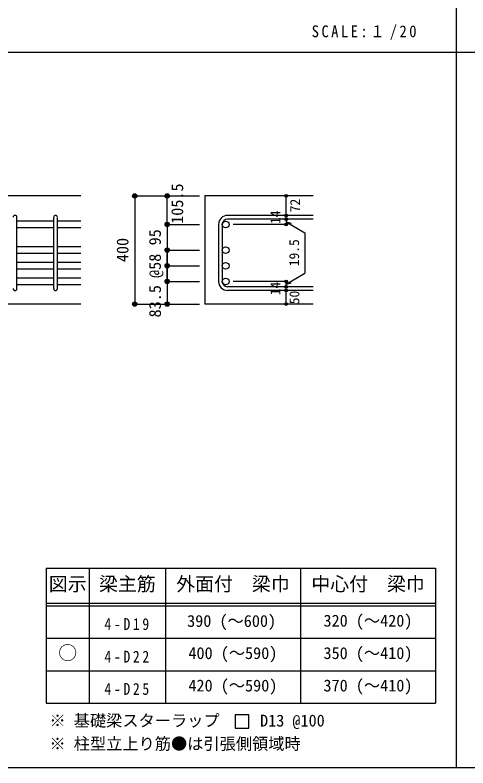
# Model space of a CAD drawing. Units: millimetres at full size, sheet at 1:20; details may follow other scales. Extents: x -3982 to 3969, y -2797 to 2801.
# Drawn here: x -2382 to -706, y -2797 to -10 of the extents above; entities that cross this region are included whole.
import ezdxf
from ezdxf.enums import TextEntityAlignment as Align

# ---------------------------------------------------------------- set-up
doc = ezdxf.new("R2010")
doc.units = ezdxf.units.MM
doc.header["$LTSCALE"] = 20
doc.header["$PDMODE"] = 32
doc.header["$PDSIZE"] = 10
for name, color, linetype in [('6-1_躯体線', 2, 'Continuous'), ('6-5_梁主筋', 7, 'Continuous'), ('6-6_S.T.P.', 7, 'Continuous'), ('6-7_文字', 7, 'Continuous'), ('6-D_寸法', 4, 'Continuous'), ('6-E_枠', 7, 'Continuous'), ('F-0_枠', 6, 'Continuous')]:
    doc.layers.add(name, color=color, linetype=linetype)
doc.styles.add('ＭＳ ゴシック', font='')
doc.styles.get('ＭＳ ゴシック').set_extended_font_data('MS Gothic')

msp = doc.modelspace()

# ---------------------------------------------------------------- linework, layer by layer
at = {"layer": '6-1_躯体線'}
for p, q in [((-2138.87, -679.67), (-3188.87, -679.67)), ((-1278.87, -679.67), (-1678.87, -679.67)), ((-1678.87, -679.67), (-1678.87, -1079.67)), ((-2138.87, -1079.67), (-2538.87, -1079.67)), ((-1278.87, -1079.67), (-1678.87, -1079.67))]:
    msp.add_line(p, q, dxfattribs=at)
at = {"layer": '6-5_梁主筋'}
for p, q in [((-2238.87, -772.72), (-2374.87, -772.72)), ((-2138.87, -772.72), (-2224.87, -772.72)), ((-2238.87, -797.72), (-2374.87, -797.72)), ((-2138.87, -797.72), (-2224.87, -797.72)), ((-2238.87, -867.67), (-2374.87, -867.67)), ((-2138.87, -867.67), (-2224.87, -867.67)), ((-2238.87, -892.67), (-2374.87, -892.67)), ((-2138.87, -892.67), (-2224.87, -892.67)), ((-2238.87, -925.67), (-2374.87, -925.67)), ((-2138.87, -925.67), (-2224.87, -925.67)), ((-2238.87, -950.67), (-2374.87, -950.67)), ((-2138.87, -950.67), (-2224.87, -950.67)), ((-2238.87, -983.67), (-2374.87, -983.67)), ((-2138.87, -983.67), (-2224.87, -983.67)), ((-2238.87, -1008.67), (-2374.87, -1008.67)), ((-2138.87, -1008.67), (-2224.87, -1008.67))]:
    msp.add_line(p, q, dxfattribs=at)
at = {"layer": '6-5_梁主筋', "color": 3}
for centre in [(-1602.37, -785.22), (-1602.37, -880.17), (-1602.37, -938.17), (-1602.37, -996.17)]:
    msp.add_circle(centre, 12.5, dxfattribs=at)
at = {"layer": '6-6_S.T.P.'}
for p, q in [((-1278.87, -751.72), (-1595.37, -751.72)), ((-2374.87, -1022.67), (-2374.87, -759.11)), ((-2238.87, -1022.67), (-2238.87, -759.11)), ((-2224.87, -1022.67), (-2224.87, -759.11)), ((-1278.87, -765.72), (-1595.37, -765.72)), ((-1628.87, -785.22), (-1628.87, -996.17)), ((-1614.87, -785.22), (-1614.87, -996.17)), ((-1278.87, -1015.67), (-1595.37, -1015.67)), ((-1278.87, -1029.67), (-1595.37, -1029.67))]:
    msp.add_line(p, q, dxfattribs=at)
for centre, radius, start, end in [((-2381.87, -758.72), 7, 0, 180), ((-2231.87, -758.72), 7, 0, 180), ((-1595.37, -785.22), 33.5, 90, 180), ((-1595.37, -785.22), 19.5, 90, 180), ((-1595.37, -996.17), 33.5, 180, 270), ((-1595.37, -996.17), 19.5, 180, 270), ((-2381.87, -1022.67), 7, 180, 0), ((-2231.87, -1022.67), 7, 180, 0)]:
    msp.add_arc(centre, radius, start, end, dxfattribs=at)
at = {"layer": '6-7_文字'}
msp.add_lwpolyline([(-1567.18, -2650.18), (-1517.18, -2650.18), (-1517.18, -2600.18), (-1567.18, -2600.18)], close=True, dxfattribs=at)
at = {"layer": '6-D_寸法'}
for p, q in [((-1938.87, -679.67), (-1818.87, -679.67)), ((-1938.87, -679.67), (-1818.87, -679.67)), ((-1938.87, -679.67), (-1818.87, -679.67)), ((-1938.87, -679.67), (-1938.87, -1079.67)), ((-1938.87, -679.67), (-1938.87, -1079.67)), ((-1938.87, -679.67), (-1938.87, -1079.67)), ((-1818.87, -679.67), (-1698.87, -679.67)), ((-1818.87, -785.22), (-1818.87, -679.67)), ((-1378.87, -751.72), (-1378.87, -679.67)), ((-1378.87, -765.72), (-1378.87, -751.72)), ((-1378.87, -765.72), (-1378.87, -785.22)), ((-1378.87, -775.47), (-1308.81, -815.92)), ((-1378.87, -775.47), (-1359.55, -780.65)), ((-1818.87, -785.22), (-1698.87, -785.22)), ((-1818.87, -785.22), (-1818.87, -880.17)), ((-1378.87, -785.22), (-1574.95, -785.22)), ((-1308.81, -815.92), (-1308.81, -965.47)), ((-1818.87, -880.17), (-1698.87, -880.17)), ((-1818.87, -880.17), (-1818.87, -1079.67)), ((-1818.87, -938.17), (-1698.87, -938.17)), ((-1378.87, -1005.92), (-1308.81, -965.47)), ((-1818.87, -996.17), (-1698.87, -996.17)), ((-1378.87, -996.17), (-1574.95, -996.17)), ((-1378.87, -1015.67), (-1378.87, -996.17)), ((-1378.87, -1005.92), (-1359.55, -1000.75)), ((-1378.87, -1029.67), (-1378.87, -1015.67)), ((-1378.87, -1079.67), (-1378.87, -1029.67)), ((-1938.87, -1079.67), (-1818.87, -1079.67)), ((-1818.87, -1079.67), (-1698.87, -1079.67))]:
    msp.add_line(p, q, dxfattribs=at)
msp.add_lwpolyline([(-1818.87, -996.17), (-1818.87, -938.17), (-1818.87, -880.17)], dxfattribs=at)
for centre, radius in [((-1938.87, -679.67), 8), ((-1938.87, -679.67), 7.2), ((-1938.87, -679.67), 6.4), ((-1938.87, -679.67), 5.6), ((-1938.87, -679.67), 4.8), ((-1938.87, -679.67), 4), ((-1938.87, -679.67), 3.2), ((-1938.87, -679.67), 2.4), ((-1938.87, -679.67), 1.6), ((-1938.87, -679.67), 0.8), ((-1818.87, -679.67), 8), ((-1818.87, -679.67), 7.2), ((-1818.87, -679.67), 6.4), ((-1818.87, -679.67), 5.6), ((-1818.87, -679.67), 4.8), ((-1818.87, -679.67), 4), ((-1818.87, -679.67), 3.2), ((-1818.87, -679.67), 2.4), ((-1818.87, -679.67), 1.6), ((-1818.87, -679.67), 0.8), ((-1378.87, -679.67), 4), ((-1378.87, -679.67), 3.6), ((-1378.87, -679.67), 3.2), ((-1378.87, -679.67), 2.8), ((-1378.87, -679.67), 2.4), ((-1378.87, -679.67), 2), ((-1378.87, -679.67), 1.6), ((-1378.87, -679.67), 1.2), ((-1378.87, -679.67), 0.8), ((-1378.87, -679.67), 0.4), ((-1378.87, -751.72), 4), ((-1378.87, -751.72), 3.6), ((-1378.87, -751.72), 3.2), ((-1378.87, -751.72), 2.8), ((-1378.87, -751.72), 2.4), ((-1378.87, -751.72), 2), ((-1378.87, -751.72), 1.6), ((-1378.87, -751.72), 1.2), ((-1378.87, -751.72), 0.8), ((-1378.87, -751.72), 0.4), ((-1818.87, -785.22), 8), ((-1818.87, -785.22), 7.2), ((-1818.87, -785.22), 6.4), ((-1818.87, -785.22), 5.6), ((-1378.87, -765.72), 4), ((-1378.87, -765.72), 3.6), ((-1378.87, -765.72), 3.2), ((-1378.87, -765.72), 2.8), ((-1378.87, -765.72), 2.4), ((-1378.87, -765.72), 2), ((-1378.87, -765.72), 1.6), ((-1378.87, -765.72), 1.2), ((-1378.87, -765.72), 0.8), ((-1378.87, -765.72), 0.4), ((-1818.87, -785.22), 4.8), ((-1818.87, -785.22), 4), ((-1818.87, -785.22), 3.2), ((-1818.87, -785.22), 2.4), ((-1818.87, -785.22), 1.6), ((-1818.87, -785.22), 0.8), ((-1378.87, -785.22), 4), ((-1378.87, -785.22), 3.6), ((-1378.87, -785.22), 3.2), ((-1378.87, -785.22), 2.8), ((-1378.87, -785.22), 2.4), ((-1378.87, -785.22), 2), ((-1378.87, -785.22), 1.6), ((-1378.87, -785.22), 1.2), ((-1378.87, -785.22), 0.8), ((-1378.87, -785.22), 0.4), ((-1818.87, -880.17), 8), ((-1818.87, -880.17), 7.2), ((-1818.87, -880.17), 6.4), ((-1818.87, -880.17), 5.6), ((-1818.87, -880.17), 4.8), ((-1818.87, -880.17), 4), ((-1818.87, -880.17), 3.2), ((-1818.87, -880.17), 2.4), ((-1818.87, -880.17), 1.6), ((-1818.87, -880.17), 0.8), ((-1818.87, -938.17), 8), ((-1818.87, -938.17), 7.2), ((-1818.87, -938.17), 6.4), ((-1818.87, -938.17), 5.6), ((-1818.87, -938.17), 4.8), ((-1818.87, -938.17), 4), ((-1818.87, -938.17), 3.2), ((-1818.87, -938.17), 2.4), ((-1818.87, -938.17), 1.6), ((-1818.87, -938.17), 0.8), ((-1818.87, -996.17), 8), ((-1818.87, -996.17), 7.2), ((-1818.87, -996.17), 6.4), ((-1818.87, -996.17), 5.6), ((-1818.87, -996.17), 4.8), ((-1818.87, -996.17), 4), ((-1818.87, -996.17), 3.2), ((-1818.87, -996.17), 2.4), ((-1818.87, -996.17), 1.6), ((-1818.87, -996.17), 0.8), ((-1378.87, -996.17), 4), ((-1378.87, -996.17), 3.6), ((-1378.87, -996.17), 3.2), ((-1378.87, -996.17), 2.8), ((-1378.87, -996.17), 2.4), ((-1378.87, -996.17), 2), ((-1378.87, -996.17), 1.6), ((-1378.87, -996.17), 1.2), ((-1378.87, -996.17), 0.8), ((-1378.87, -996.17), 0.4), ((-1378.87, -1015.67), 4), ((-1378.87, -1029.67), 4), ((-1378.87, -1015.67), 3.6), ((-1378.87, -1029.67), 3.6), ((-1378.87, -1015.67), 3.2), ((-1378.87, -1029.67), 3.2), ((-1378.87, -1015.67), 2.8), ((-1378.87, -1029.67), 2.8), ((-1378.87, -1015.67), 2.4), ((-1378.87, -1029.67), 2.4), ((-1378.87, -1015.67), 2), ((-1378.87, -1029.67), 2), ((-1378.87, -1015.67), 1.6), ((-1378.87, -1029.67), 1.6), ((-1378.87, -1015.67), 1.2), ((-1378.87, -1029.67), 1.2), ((-1378.87, -1015.67), 0.8), ((-1378.87, -1029.67), 0.8), ((-1378.87, -1015.67), 0.4), ((-1378.87, -1029.67), 0.4), ((-1938.87, -1079.67), 8), ((-1938.87, -1079.67), 7.2), ((-1938.87, -1079.67), 6.4), ((-1938.87, -1079.67), 5.6), ((-1938.87, -1079.67), 4.8), ((-1938.87, -1079.67), 4), ((-1938.87, -1079.67), 3.2), ((-1938.87, -1079.67), 2.4), ((-1938.87, -1079.67), 1.6), ((-1938.87, -1079.67), 0.8), ((-1818.87, -1079.67), 8), ((-1818.87, -1079.67), 7.2), ((-1818.87, -1079.67), 6.4), ((-1818.87, -1079.67), 5.6), ((-1818.87, -1079.67), 4.8), ((-1818.87, -1079.67), 4), ((-1818.87, -1079.67), 3.2), ((-1818.87, -1079.67), 2.4), ((-1818.87, -1079.67), 1.6), ((-1818.87, -1079.67), 0.8), ((-1378.87, -1079.67), 4), ((-1378.87, -1079.67), 3.6), ((-1378.87, -1079.67), 3.2), ((-1378.87, -1079.67), 2.8), ((-1378.87, -1079.67), 2.4), ((-1378.87, -1079.67), 2), ((-1378.87, -1079.67), 1.6), ((-1378.87, -1079.67), 1.2), ((-1378.87, -1079.67), 0.8), ((-1378.87, -1079.67), 0.4)]:
    msp.add_circle(centre, radius, dxfattribs=at)
at = {"layer": '6-D_寸法', "color": 7}
for p in [(-1938.87, -679.67), (-1938.87, -679.67), (-1818.87, -679.67), (-1818.87, -679.67), (-1378.87, -679.67), (-1378.87, -751.72), (-1818.87, -785.22), (-1818.87, -785.22), (-1378.87, -765.72), (-1378.87, -785.22), (-1818.87, -880.17), (-1818.87, -880.17), (-1818.87, -938.17), (-1818.87, -938.17), (-1818.87, -996.17), (-1818.87, -996.17), (-1378.87, -996.17), (-1378.87, -996.17), (-1378.87, -1015.67), (-1378.87, -1029.67), (-1938.87, -1079.67), (-1938.87, -1079.67), (-1818.87, -1079.67), (-1818.87, -1079.67), (-1378.87, -1079.67)]:
    msp.add_point(p, dxfattribs=at)
at = {"layer": '6-E_枠', "color": 3}
for p, q in [((-2267.02, -2056.95), (-2267.02, -2556.95)), ((-2267.02, -2056.95), (-825.33, -2056.95)), ((-825.33, -2056.95), (-825.33, -2556.95)), ((-2267.02, -2556.95), (-825.33, -2556.95))]:
    msp.add_line(p, q, dxfattribs=at)
at = {"layer": '6-E_枠'}
for p, q in [((-2107.02, -2056.95), (-2107.02, -2556.95)), ((-1825.33, -2056.95), (-1825.33, -2556.95)), ((-1325.33, -2056.95), (-1325.33, -2556.95)), ((-2267.02, -2186.95), (-825.33, -2186.95)), ((-2267.02, -2196.95), (-825.33, -2196.95)), ((-2267.02, -2316.95), (-825.33, -2316.95)), ((-2267.02, -2436.95), (-825.33, -2436.95))]:
    msp.add_line(p, q, dxfattribs=at)
at = {"layer": 'F-0_枠', "color": 2}
for p, q in [((-749.76, 2800.77), (-749.76, -2796.83)), ((-3981.92, -148.03), (2482.4, -148.03))]:
    msp.add_line(p, q, dxfattribs=at)
at = {"layer": 'F-0_枠'}
msp.add_line((3969.4, -2796.83), (-3981.92, -2796.83), dxfattribs=at)

# ---------------------------------------------------------------- texts
at = {"layer": '6-7_文字', "color": 2, "style": 'ＭＳ ゴシック'}
for s, p in [('図示', (-2257.02, -2156.95)), ('梁主筋', (-2071.17, -2156.95)), ('外面付\u3000梁巾', (-1785.33, -2156.95)), ('中心付\u3000梁巾', (-1285.33, -2156.95)), ('○', (-2222.02, -2411.95))]:
    msp.add_text(s, height=51.32, dxfattribs=at).set_placement(p, align=Align.BOTTOM_LEFT)
at = {"layer": '6-7_文字', "style": 'ＭＳ ゴシック'}
for s, p in [('390 (～600)', (-1745.02, -2287.95)), ('320 (～420)', (-1240.33, -2286.95)), ('400 (～590)', (-1740.33, -2406.95)), ('350 (～410)', (-1240.33, -2406.95)), ('420 (～590)', (-1740.33, -2526.95)), ('370 (～410)', (-1240.33, -2526.95)), ('※ 基礎梁スターラップ     D13 @100', (-2254.64, -2656.67)), ('※ 柱型立上り筋●は引張側領域時', (-2254.64, -2742.34))]:
    msp.add_text(s, height=43.99, dxfattribs=at).set_placement(p, align=Align.BOTTOM_LEFT)
at = {"layer": '6-7_文字', "color": 2, "insert": (-1283.99, -103.03), "char_height": 43.99, "attachment_point": 7, "style": 'ＭＳ ゴシック'}
msp.add_mtext('\\T1.34;\\W0.9;SCALE:１/20', dxfattribs=at)
at = {"layer": '6-7_文字', "char_height": 43.99, "attachment_point": 7, "style": 'ＭＳ ゴシック'}
for s, insert in [('\\T1.38;\\W0.85;4-D19', (-2051.17, -2286.95)), ('\\T1.38;\\W0.85;4-D22', (-2051.17, -2406.95)), ('\\T1.38;\\W0.85;4-D25', (-2051.17, -2526.95))]:
    msp.add_mtext(s, dxfattribs=dict(at, insert=insert))
at = {"layer": '6-D_寸法', "style": 'ＭＳ ゴシック'}
for s, height, p in [('105.5', 43.99, (-1746.49, -783)), ('72', 36.66, (-1316.22, -740.02)), ('14', 36.66, (-1388.87, -783.65)), ('95', 43.99, (-1828.87, -862.7)), ('400', 43.99, (-1948.87, -924.67)), ('19.5', 36.66, (-1319.7, -939.73)), ('@58', 43.99, (-1828.87, -983.17)), ('14', 36.66, (-1389.53, -1047.34)), ('83.5', 43.99, (-1828.61, -1129.35)), ('50', 36.66, (-1318.79, -1080.47))]:
    msp.add_text(s, height=height, rotation=90, dxfattribs=at).set_placement(p, align=Align.BOTTOM_LEFT)

doc.saveas('drawing.dxf')
